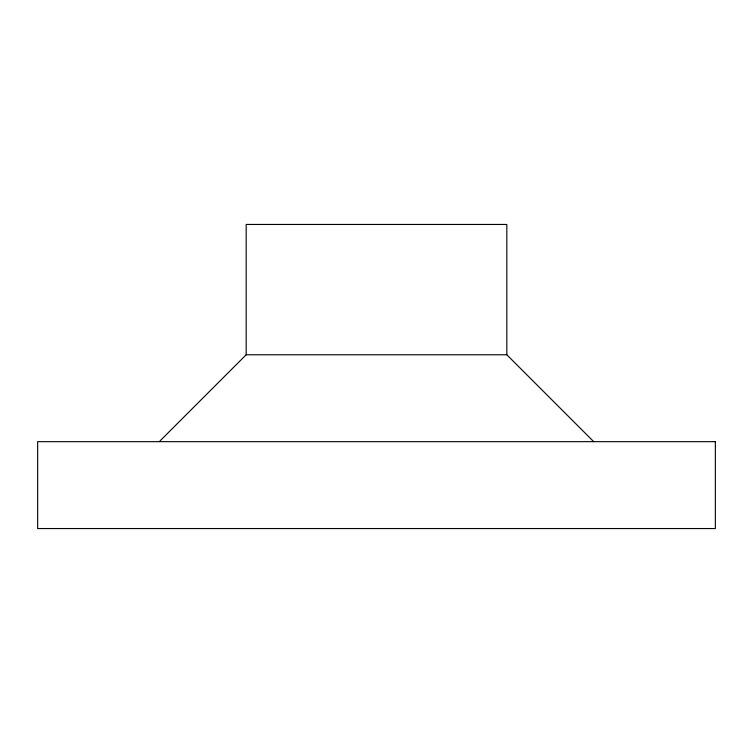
<?xml version="1.0" encoding="UTF-8"?>
<svg xmlns="http://www.w3.org/2000/svg" width="753" height="753" viewBox="0 0 753 753"><rect width="100%" height="100%" fill="white"/><g stroke="black" fill="none" stroke-linecap="round" stroke-linejoin="round"><path stroke-width="1.13" d="M159.288 441.663L246.175 354.776L506.825 354.776L593.712 441.663M506.825 354.776L506.825 224.45L246.175 224.45L246.175 354.776M715.35 441.663L37.65 441.663L37.65 528.55L715.35 528.55L715.35 441.663"/></g></svg>
